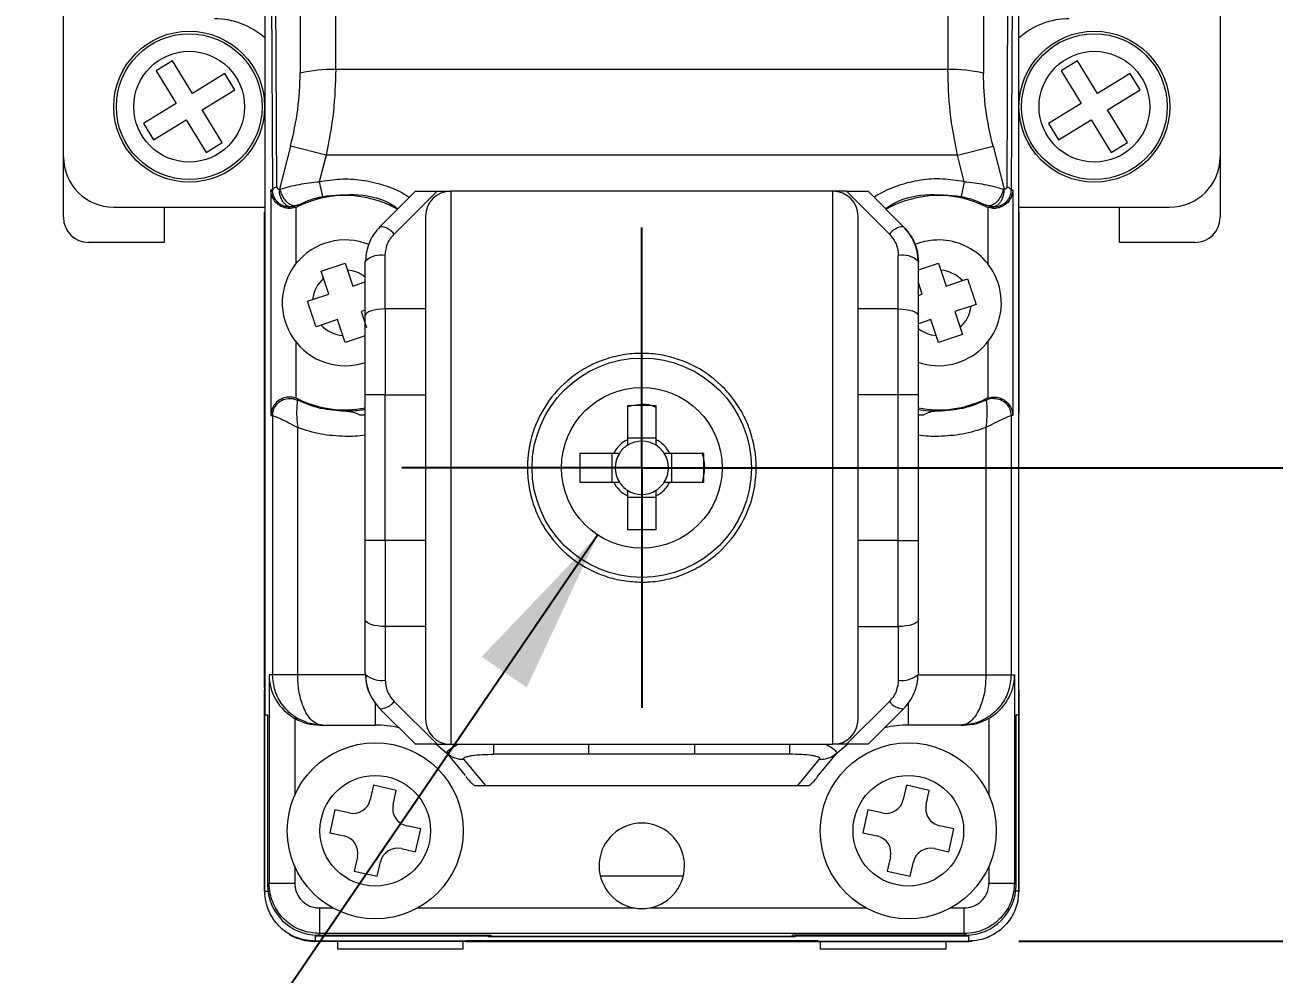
# Model space of a CAD drawing. Header units: millimetres. Extents: x 5 to 415, y 5 to 292.
# Drawn here: x 31.8 to 56.66, y 169.75 to 188.62 of the extents above; entities that cross this region are included whole.
import ezdxf

# ---------------------------------------------------------------- set-up
doc = ezdxf.new("R2010")
doc.units = ezdxf.units.MM
doc.linetypes.add('CENTERX2', pattern=[20.32, 12.7, -2.54, 2.54, -2.54])
doc.layers.add('CENTER_LINE', color=7, linetype='CENTERX2')
doc.styles.add('SLDTEXTSTYLE0', font='TXT', dxfattribs={"width": 0.7})
doc.dimstyles.new('SLDDIMSTYLE3', dxfattribs={"dimtxt": 4, "dimasz": 3.302, "dimexe": 0, "dimexo": 0.0625, "dimgap": 1, "dimtad": 1, "dimdec": 1, "dimrnd": 1e-09, "dimzin": 12, "dimdsep": 46, "dimtxsty": 'SLDTEXTSTYLE0', "dimsah": 1, "dimcen": 0.09, "dimadec": 0, "dimazin": 3, "dimtfac": 1, "dimtdec": 1, "dimtmove": 0, "dimatfit": 0, "dimfxl": 1, "dimfrac": 2, "dimtolj": 1, "dimtzin": 12, "dimarcsym": 0})
doc.dimstyles.new('SLDDIMSTYLE4', dxfattribs={"dimtxt": 0.18, "dimasz": 3.302, "dimexe": 0, "dimexo": 0.0625, "dimgap": 0, "dimtad": 0, "dimtih": 1, "dimtoh": 1, "dimdec": 0, "dimrnd": 1e-09, "dimzin": 0, "dimdsep": 46, "dimtxsty": 'Standard', "dimsah": 1, "dimcen": 0.09, "dimadec": 0, "dimazin": 0, "dimtfac": 3.302, "dimtdec": 0, "dimtofl": 0, "dimtmove": 0, "dimatfit": 3, "dimfxl": 1, "dimfrac": 2, "dimtolj": 1, "dimtzin": 0, "dimarcsym": 0})

# ---------------------------------------------------------------- blocks, each defined once
blk = doc.blocks.new('_D_17')
at = {"layer": 'CENTER_LINE'}
for p, q in [((62.312, 179.814), (62.312, 186.164)), ((45.067, 179.814), (63.312, 179.814)), ((62.312, 170.4), (62.312, 179.814)), ((51.567, 170.4), (63.312, 170.4)), ((62.312, 170.4), (62.312, 164.05))]:
    blk.add_line(p, q, dxfattribs=at)
for points in [[(62.312, 179.814), (62.82, 183.116), (61.804, 183.116)], [(62.312, 170.4), (61.804, 167.098), (62.82, 167.098)]]:
    blk.add_solid(points, dxfattribs=at)
at = {"layer": 'CENTER_LINE', "insert": (57.155, 171.652), "char_height": 4, "attachment_point": 1, "rotation": 90, "style": 'SLDTEXTSTYLE0'}
blk.add_mtext('9.4', dxfattribs=at)
blk = doc.blocks.new('SW_CENTERMARKSYMBOL_3')
at = {"layer": 'CENTER_LINE', "color": 0}
for p, q in [((0, 2.5), (0, 4.775)), ((0, 0), (0, 2.5)), ((-2.5, 0), (-4.775, 0)), ((0, 0), (-2.5, 0)), ((0, 0), (0, -2.5)), ((0, 0), (2.5, 0)), ((2.5, 0), (4.775, 0)), ((0, -2.5), (0, -4.775))]:
    blk.add_line(p, q, dxfattribs=at)

msp = doc.modelspace()

# ---------------------------------------------------------------- linework, layer by layer
at = {"color": 7, "linetype": 'Continuous', "lineweight": 18}
for p, q in [((37.981, 187.736), (37.981, 193.681)), ((50.153, 193.681), (50.153, 187.736)), ((36.576, 174.897), (36.576, 193.595)), ((36.684, 193.397), (36.722, 185.342)), ((36.81, 185.397), (36.772, 193.45)), ((37.274, 193.58), (37.274, 187.66)), ((50.86, 193.58), (50.86, 187.66)), ((51.361, 193.45), (51.323, 185.397)), ((51.45, 193.397), (51.411, 185.342)), ((51.562, 174.897), (51.562, 189.884)), ((32.567, 185.995), (32.567, 189.245)), ((55.567, 189.245), (55.567, 185.995)), ((34.733, 187.904), (34.409, 187.705)), ((34.409, 187.705), (34.806, 187.057)), ((35.13, 187.256), (34.733, 187.904)), ((50.153, 187.736), (37.981, 187.736)), ((52.733, 187.904), (52.409, 187.705)), ((52.409, 187.705), (52.806, 187.057)), ((53.13, 187.256), (52.733, 187.904)), ((35.778, 187.653), (35.13, 187.256)), ((35.976, 187.329), (35.778, 187.653)), ((53.778, 187.653), (53.13, 187.256)), ((53.976, 187.329), (53.778, 187.653)), ((35.328, 186.932), (35.976, 187.329)), ((53.328, 186.932), (53.976, 187.329)), ((34.806, 187.057), (34.157, 186.66)), ((35.725, 186.284), (35.328, 186.932)), ((52.806, 187.057), (52.157, 186.66)), ((53.725, 186.284), (53.328, 186.932)), ((34.356, 186.336), (35.004, 186.733)), ((35.004, 186.733), (35.401, 186.085)), ((52.356, 186.336), (53.004, 186.733)), ((53.004, 186.733), (53.401, 186.085)), ((34.157, 186.66), (34.356, 186.336)), ((52.157, 186.66), (52.356, 186.336)), ((35.401, 186.085), (35.725, 186.284)), ((37.083, 186.211), (36.861, 185.354)), ((37.79, 186.028), (37.083, 186.211)), ((50.343, 186.028), (51.051, 186.211)), ((51.051, 186.211), (51.272, 185.354)), ((53.401, 186.085), (53.725, 186.284)), ((32.567, 184.795), (32.567, 185.995)), ((37.79, 186.028), (37.654, 185.503)), ((50.343, 186.028), (37.79, 186.028)), ((50.479, 185.503), (50.343, 186.028)), ((55.567, 185.995), (55.567, 184.795)), ((37.654, 185.503), (37.717, 185.21)), ((50.479, 185.503), (50.417, 185.21)), ((36.722, 185.342), (36.689, 185.342)), ((36.689, 185.342), (36.689, 180.852)), ((36.861, 185.354), (36.878, 185.357)), ((39.567, 185.314), (38.86, 184.607)), ((39.143, 184.461), (39.996, 185.314)), ((39.567, 185.314), (39.996, 185.314)), ((39.996, 185.314), (40.267, 185.314)), ((40.267, 185.314), (40.267, 174.314)), ((47.867, 185.314), (40.267, 185.314)), ((47.867, 174.314), (47.867, 185.314)), ((48.138, 185.314), (47.867, 185.314)), ((48.991, 184.461), (48.138, 185.314)), ((48.138, 185.314), (48.567, 185.314)), ((48.567, 185.314), (49.274, 184.607)), ((51.272, 185.354), (51.255, 185.357)), ((51.411, 185.342), (51.444, 185.342)), ((51.444, 185.342), (51.444, 180.852)), ((33.567, 184.995), (36.576, 184.995)), ((34.567, 184.995), (34.567, 184.295)), ((37.218, 185.034), (37.12, 185.003)), ((37.229, 185.01), (37.218, 185.034)), ((50.916, 185.034), (50.904, 185.01)), ((51.014, 185.003), (50.916, 185.034)), ((51.562, 184.995), (54.567, 184.995)), ((53.567, 184.295), (53.567, 184.995)), ((36.567, 180.894), (36.567, 184.894)), ((36.567, 184.894), (36.576, 184.894)), ((36.567, 180.847), (36.567, 184.797)), ((36.567, 184.797), (36.576, 184.797)), ((51.562, 184.894), (51.567, 184.894)), ((51.567, 184.797), (51.562, 184.797)), ((51.567, 184.894), (51.567, 180.894)), ((51.567, 180.847), (51.567, 184.797)), ((34.567, 184.295), (33.067, 184.295)), ((55.067, 184.295), (53.567, 184.295)), ((38.967, 182.973), (38.967, 184.037)), ((49.167, 182.973), (49.167, 184.037)), ((37.691, 183.726), (38.165, 183.885)), ((37.739, 183.584), (37.691, 183.726)), ((38.165, 183.885), (38.213, 183.743)), ((38.213, 183.743), (38.319, 183.427)), ((38.567, 183.9), (38.573, 183.924)), ((38.567, 182.836), (38.567, 183.9)), ((49.56, 183.924), (49.567, 183.9)), ((49.567, 182.836), (49.567, 183.9)), ((49.567, 183.751), (49.965, 183.885)), ((49.965, 183.885), (50.013, 183.743)), ((50.013, 183.743), (50.119, 183.427)), ((37.845, 183.268), (37.739, 183.584)), ((38.319, 183.427), (38.567, 183.51)), ((49.645, 183.268), (49.567, 183.501)), ((50.119, 183.427), (50.444, 183.536)), ((50.444, 183.536), (50.545, 183.57)), ((37.52, 183.159), (37.845, 183.268)), ((49.567, 183.242), (49.645, 183.268)), ((37.419, 183.125), (37.52, 183.159)), ((38.567, 182.947), (38.489, 182.921)), ((38.967, 182.973), (38.967, 181.262)), ((39.767, 182.973), (38.967, 182.973)), ((49.167, 182.973), (48.367, 182.973)), ((49.167, 181.262), (49.167, 182.973)), ((50.614, 183.03), (50.289, 182.921)), ((50.714, 183.063), (50.614, 183.03)), ((38.015, 182.762), (37.69, 182.653)), ((38.121, 182.446), (38.015, 182.762)), ((38.489, 182.921), (38.595, 182.605)), ((49.815, 182.762), (49.567, 182.679)), ((49.921, 182.446), (49.815, 182.762)), ((50.289, 182.921), (50.395, 182.605)), ((37.69, 182.653), (37.589, 182.619)), ((50.442, 182.463), (49.968, 182.304)), ((50.395, 182.605), (50.442, 182.463)), ((38.168, 182.304), (38.121, 182.446)), ((38.567, 182.437), (38.168, 182.304)), ((49.968, 182.304), (49.921, 182.446)), ((38.967, 181.262), (38.567, 181.262)), ((38.567, 178.366), (38.567, 181.262)), ((38.967, 178.366), (38.967, 181.262)), ((38.967, 181.262), (39.767, 181.262)), ((49.167, 181.262), (48.367, 181.262)), ((49.567, 181.262), (49.167, 181.262)), ((49.167, 178.366), (49.167, 181.262)), ((49.567, 178.366), (49.567, 181.262)), ((37.218, 181.159), (37.229, 181.183)), ((44.067, 181.05), (43.781, 181.047)), ((43.781, 181.047), (43.781, 180.372)), ((44.353, 181.047), (44.067, 181.05)), ((44.353, 180.372), (44.353, 181.047)), ((50.904, 181.183), (50.916, 181.159)), ((36.567, 175.447), (36.567, 180.847)), ((36.689, 180.852), (36.724, 180.852)), ((36.724, 180.852), (36.724, 175.697)), ((38.182, 180.939), (38.167, 180.939)), ((38.456, 180.864), (38.567, 180.864)), ((49.567, 180.864), (49.678, 180.864)), ((49.967, 180.939), (49.951, 180.939)), ((51.41, 180.852), (51.41, 175.697)), ((51.444, 180.852), (51.41, 180.852)), ((51.567, 175.447), (51.567, 180.847)), ((37.224, 175.697), (37.224, 180.612)), ((50.909, 180.612), (50.91, 175.697)), ((43.781, 180.406), (44.353, 180.406)), ((43.509, 180.1), (42.834, 180.1)), ((42.834, 180.1), (42.834, 179.528)), ((43.475, 179.528), (43.475, 180.1)), ((45.3, 180.1), (44.625, 180.1)), ((44.659, 180.1), (44.659, 179.528)), ((45.3, 179.528), (45.3, 180.1)), ((42.834, 179.528), (43.509, 179.528)), ((44.625, 179.528), (45.3, 179.528)), ((43.781, 179.257), (43.781, 178.582)), ((44.353, 179.222), (43.781, 179.222)), ((44.353, 178.582), (44.353, 179.257)), ((44.067, 178.579), (43.781, 178.582)), ((44.353, 178.582), (44.067, 178.579)), ((38.967, 178.366), (38.567, 178.366)), ((38.967, 178.366), (38.967, 176.656)), ((39.767, 178.366), (38.967, 178.366)), ((49.167, 178.366), (48.367, 178.366)), ((49.167, 176.656), (49.167, 178.366)), ((49.167, 178.366), (49.567, 178.366)), ((38.567, 175.729), (38.567, 176.793)), ((49.567, 175.729), (49.567, 176.793)), ((39.767, 176.656), (38.967, 176.656)), ((38.967, 176.656), (38.967, 175.592)), ((48.367, 176.656), (49.167, 176.656)), ((49.167, 176.656), (49.167, 175.592)), ((36.724, 175.697), (36.656, 175.697)), ((36.656, 175.697), (36.656, 171.551)), ((38.573, 175.704), (38.567, 175.729)), ((49.567, 175.729), (49.56, 175.704)), ((50.91, 175.697), (51.41, 175.697)), ((51.41, 175.697), (51.478, 175.697)), ((51.478, 175.697), (51.478, 171.551)), ((36.567, 175.447), (36.567, 175.394)), ((36.567, 175.447), (36.57, 175.447)), ((36.57, 175.394), (36.567, 175.394)), ((36.567, 171.394), (36.567, 175.394)), ((36.57, 171.397), (36.57, 175.447)), ((51.563, 175.447), (51.567, 175.447)), ((51.563, 171.397), (51.563, 175.447)), ((51.563, 175.394), (51.567, 175.394)), ((51.567, 175.394), (51.567, 175.447)), ((51.567, 175.394), (51.567, 171.394)), ((38.86, 175.021), (39.567, 174.314)), ((39.996, 174.314), (39.143, 175.168)), ((48.991, 175.168), (48.138, 174.314)), ((48.567, 174.314), (49.274, 175.021)), ((36.576, 174.897), (36.624, 174.897)), ((36.624, 174.897), (36.624, 171.519)), ((37.165, 174.831), (37.165, 173.298)), ((50.969, 174.831), (50.969, 173.298)), ((51.509, 174.897), (51.562, 174.897)), ((51.509, 171.519), (51.509, 174.897)), ((37.665, 174.697), (37.715, 174.697)), ((37.715, 174.697), (38.767, 174.697)), ((50.418, 174.697), (49.367, 174.697)), ((50.418, 174.697), (50.469, 174.697)), ((39.996, 174.314), (39.567, 174.314)), ((39.996, 174.314), (40.267, 174.314)), ((40.267, 174.314), (47.867, 174.314)), ((43.017, 174.116), (43.017, 174.314)), ((45.117, 174.314), (45.117, 174.116)), ((48.138, 174.314), (47.867, 174.314)), ((48.567, 174.314), (48.138, 174.314)), ((40.192, 174.139), (40.554, 173.692)), ((40.964, 173.497), (40.531, 174.016)), ((43.017, 174.116), (41.127, 174.116)), ((45.117, 174.116), (43.017, 174.116)), ((47.007, 174.116), (45.117, 174.116)), ((47.17, 173.497), (47.603, 174.016)), ((47.562, 173.671), (47.942, 174.139)), ((38.729, 173.499), (38.665, 173.214)), ((39.184, 173.398), (38.729, 173.499)), ((39.121, 173.113), (39.184, 173.398)), ((40.964, 173.497), (47.17, 173.497)), ((49.329, 173.499), (49.265, 173.214)), ((49.784, 173.398), (49.329, 173.499)), ((49.721, 173.113), (49.784, 173.398)), ((37.963, 173.012), (37.862, 172.556)), ((38.248, 172.949), (37.963, 173.012)), ((48.563, 173.012), (48.462, 172.556)), ((48.848, 172.949), (48.563, 173.012)), ((37.862, 172.556), (38.147, 172.493)), ((39.672, 172.633), (39.387, 172.696)), ((39.57, 172.177), (39.672, 172.633)), ((48.462, 172.556), (48.747, 172.493)), ((50.272, 172.633), (49.987, 172.696)), ((50.17, 172.177), (50.272, 172.633)), ((38.413, 172.075), (38.349, 171.791)), ((39.286, 172.24), (39.57, 172.177)), ((49.013, 172.075), (48.949, 171.791)), ((49.886, 172.24), (50.17, 172.177)), ((37.165, 171.891), (37.165, 171.551)), ((38.349, 171.791), (38.805, 171.69)), ((38.805, 171.69), (38.868, 171.974)), ((48.949, 171.791), (49.405, 171.69)), ((49.405, 171.69), (49.468, 171.974)), ((50.969, 171.891), (50.969, 171.551)), ((36.656, 171.551), (36.624, 171.519)), ((36.656, 171.551), (37.165, 171.551)), ((44.892, 171.694), (43.241, 171.694)), ((50.969, 171.551), (51.478, 171.551)), ((51.478, 171.551), (51.509, 171.519)), ((36.567, 171.394), (36.568, 171.351)), ((37.656, 171.059), (37.926, 171.059)), ((37.656, 171.059), (37.656, 170.551)), ((39.607, 171.059), (43.92, 171.059)), ((44.214, 171.059), (48.526, 171.059)), ((50.207, 171.059), (50.478, 171.059)), ((50.478, 170.551), (50.478, 171.059)), ((37.656, 170.551), (37.624, 170.519)), ((37.624, 170.519), (41.067, 170.519)), ((50.478, 170.551), (37.656, 170.551)), ((41.017, 170.519), (41.017, 170.498)), ((41.067, 170.519), (41.067, 170.497)), ((50.509, 170.519), (47.067, 170.519)), ((47.067, 170.497), (47.067, 170.519)), ((47.117, 170.519), (47.117, 170.498)), ((50.478, 170.551), (50.509, 170.519)), ((41.017, 170.498), (37.567, 170.498)), ((40.567, 170.4), (37.567, 170.4)), ((40.567, 170.394), (37.567, 170.394)), ((38.017, 170.394), (38.017, 170.244)), ((40.517, 170.244), (40.517, 170.394)), ((40.567, 170.413), (47.567, 170.413)), ((40.567, 170.4), (40.567, 170.413)), ((40.567, 170.4), (40.567, 170.394)), ((40.567, 170.394), (40.617, 170.394)), ((40.617, 170.394), (40.617, 170.413)), ((40.617, 170.394), (47.517, 170.394)), ((41.017, 170.486), (41.017, 170.498)), ((47.117, 170.486), (41.017, 170.486)), ((41.067, 170.497), (47.067, 170.497)), ((47.117, 170.486), (47.117, 170.498)), ((50.567, 170.498), (47.117, 170.498)), ((47.517, 170.394), (47.517, 170.413)), ((47.517, 170.394), (47.567, 170.394)), ((47.567, 170.4), (47.567, 170.413)), ((47.567, 170.394), (47.567, 170.4)), ((47.567, 170.4), (50.567, 170.4)), ((47.567, 170.394), (50.567, 170.394)), ((47.617, 170.394), (47.617, 170.244)), ((50.117, 170.244), (50.117, 170.394)), ((50.567, 170.394), (50.633, 170.397)), ((38.017, 170.244), (40.517, 170.244)), ((47.617, 170.244), (50.117, 170.244))]:
    msp.add_line(p, q, dxfattribs=at)
at = {"color": 8, "linetype": 'Continuous', "lineweight": 18}
for p, q in [((37.12, 185.003), (37.072, 185)), ((37.189, 184.993), (37.189, 183.873)), ((50.945, 184.993), (50.945, 183.873)), ((51.062, 185.003), (51.014, 185.003)), ((37.189, 182.316), (37.189, 181.2)), ((50.945, 182.316), (50.945, 181.2)), ((38.571, 175.697), (37.224, 175.697)), ((49.56, 175.697), (50.91, 175.697)), ((38.767, 175.124), (38.767, 174.697)), ((49.367, 175.124), (49.367, 174.697)), ((41.127, 174.116), (41.127, 174.314)), ((47.007, 174.314), (47.007, 174.116))]:
    msp.add_line(p, q, dxfattribs=at)
at = {"color": 7, "linetype": 'Continuous', "lineweight": 18, "flags": 128}
for points in [[(38.967, 182.973), (38.889, 182.97), (38.814, 182.962), (38.745, 182.95), (38.684, 182.933), (38.634, 182.912), (38.597, 182.888), (38.574, 182.862), (38.567, 182.836)], [(49.167, 182.973), (49.245, 182.97), (49.32, 182.962), (49.389, 182.95), (49.45, 182.933), (49.499, 182.912), (49.536, 182.888), (49.559, 182.862), (49.567, 182.836)], [(38.967, 176.656), (38.889, 176.659), (38.814, 176.667), (38.745, 176.679), (38.684, 176.696), (38.634, 176.717), (38.597, 176.741), (38.574, 176.766), (38.567, 176.793)], [(49.567, 176.793), (49.559, 176.766), (49.536, 176.741), (49.499, 176.717), (49.45, 176.696), (49.389, 176.679), (49.32, 176.667), (49.245, 176.659), (49.167, 176.656)], [(39.975, 174.314), (40.042, 174.265), (40.192, 174.139)], [(47.942, 174.139), (48.092, 174.265), (48.159, 174.314)], [(51.535, 171.142), (51.548, 171.199), (51.567, 171.394)]]:
    msp.add_lwpolyline(points, dxfattribs=at)
at = {"color": 7, "linetype": 'Continuous', "lineweight": 18}
for centre, radius in [((35.067, 186.995), 1.5), ((35.067, 186.995), 1.449), ((53.067, 186.995), 1.5), ((53.067, 186.995), 1.449), ((35.067, 186.995), 1.101), ((53.067, 186.995), 1.101), ((44.067, 179.814), 2.182), ((44.067, 179.814), 1.598), ((38.767, 172.594), 1.75), ((49.367, 172.594), 1.75), ((38.767, 172.594), 1.1), ((49.367, 172.594), 1.1)]:
    msp.add_circle(centre, radius, dxfattribs=at)
for centre, radius, start, end in [((35.567, 187.245), 1.5, 47.7408, 90), ((52.567, 187.245), 1.5, 90, 132.0792), ((37.941, 184.776), 2.96, 89.2196, 103.0186), ((50.193, 184.776), 2.96, 76.9814, 90.7804), ((33.567, 185.995), 1, 180, 270), ((54.567, 185.995), 1, 270, 0), ((36.816, 185.29), 0.106, 92.8684, 151.1559), ((38.167, 183.097), 2.131, 60.7445, 116.1039), ((40.267, 184.814), 0.5, 90, 180), ((47.867, 184.814), 0.5, 0, 90), ((49.967, 183.097), 2.131, 63.8961, 119.2555), ((51.318, 185.29), 0.106, 28.8451, 87.1312), ((37.067, 185.342), 0.369, 289.3449, 296.1039), ((51.067, 185.342), 0.369, 243.8961, 250.6551), ((33.067, 184.795), 0.5, 180, 270), ((55.067, 184.795), 0.5, 270, 0), ((38.854, 184.249), 0.358, 36.2952, 89.0893), ((49.28, 184.249), 0.358, 90.9107, 143.7048), ((38.167, 183.094), 1.25, 67.8202, 288.5391), ((49.967, 183.094), 1.25, 18.5391, 112.0981), ((49.967, 183.094), 0.65, 42.7923, 85.9192), ((38.167, 183.094), 0.65, 131.159, 174.2859), ((49.967, 183.094), 1.25, 250.9646, 18.5391), ((49.967, 183.094), 0.65, 311.159, 354.2859), ((38.167, 183.094), 0.65, 222.7923, 265.9192), ((37.067, 180.852), 0.369, 63.8961, 70.6551), ((38.167, 183.097), 2.131, 243.8961, 280.8193), ((49.967, 183.097), 2.131, 259.1807, 296.1039), ((51.067, 180.852), 0.369, 109.3449, 116.1039), ((44.067, 179.814), 0.627, 117.1428, 152.8572), ((44.067, 179.814), 0.53, 122.6646, 147.3354), ((44.067, 179.814), 0.53, 57.3354, 122.6646), ((44.067, 179.814), 0.627, 27.1428, 62.8572), ((44.067, 179.814), 0.53, 32.6646, 57.3354), ((44.067, 179.814), 0.53, 147.3354, 212.6646), ((44.067, 179.814), 0.53, 327.3354, 32.6646), ((44.067, 179.814), 0.627, 207.1428, 242.8572), ((44.067, 179.814), 0.53, 212.6646, 237.3354), ((44.067, 179.814), 0.627, 297.1428, 332.8572), ((44.067, 179.814), 0.53, 302.6646, 327.3354), ((44.067, 179.814), 0.53, 237.3354, 302.6646), ((38.854, 175.379), 0.358, 270.9108, 323.7048), ((49.28, 175.379), 0.358, 216.2952, 269.0893), ((40.267, 174.814), 0.5, 180, 270), ((47.867, 174.814), 0.5, 270, 0), ((38.767, 172.597), 2.1, 77.0308, 90), ((49.367, 172.597), 2.1, 90, 102.9692), ((40.509, 174.485), 0.47, 227.4768, 272.6664), ((47.624, 174.485), 0.47, 267.3336, 312.5232), ((38.324, 173.29), 0.35, 257.4821, 347.4821), ((39.463, 173.037), 0.35, 167.4821, 257.4821), ((48.924, 173.29), 0.35, 257.4821, 347.4821), ((50.063, 173.037), 0.35, 167.4821, 257.4821), ((44.067, 171.897), 0.85, 279.9708, 260.0292), ((38.071, 172.151), 0.35, 347.4821, 77.4821), ((48.671, 172.151), 0.35, 347.4821, 77.4821), ((39.21, 171.898), 0.35, 77.4821, 167.4821), ((49.81, 171.898), 0.35, 77.4821, 167.4821), ((44.067, 171.897), 0.85, 260.0292, 279.9708), ((37.567, 171.394), 1, 239.3953, 270)]:
    msp.add_arc(centre, radius, start, end, dxfattribs=at)
at = {"color": 8, "linetype": 'Continuous', "lineweight": 18}
for centre, radius, start, end in [((38.889, 183.563), 0.481, 80.7429, 131.1599), ((49.244, 183.563), 0.481, 48.8445, 99.2556), ((38.167, 183.094), 0.65, 52.0201, 85.9192), ((49.967, 183.094), 0.65, 231.347, 265.9192), ((38.167, 183.097), 2.657, 270, 278.658), ((49.967, 183.097), 2.657, 261.342, 270), ((38.889, 176.066), 0.481, 228.8445, 279.2556), ((49.244, 176.066), 0.481, 260.7429, 311.1599)]:
    msp.add_arc(centre, radius, start, end, dxfattribs=at)
at = {"color": 7, "linetype": 'Continuous', "lineweight": 18}
for centre, major_axis, ratio, start_param, end_param in [((37.673, 175.697), (1.018, 0), 0.982697, 3.141593, 4.188702), ((50.46, 175.697), (1.018, 0), 0.982697, 5.236076, 6.283185), ((37.665, 175.697), (-1, 0), 0.999848, 1.04711, 1.570796), ((50.469, 175.697), (-1, 0), 0.999848, 1.570796, 2.094483), ((37.625, 171.519), (0.707, 0.707), 0.999695, 2.356347, 3.926839), ((50.509, 171.519), (0.707, -0.707), 0.999695, 5.497939, 7.068431)]:
    msp.add_ellipse(centre, major_axis=major_axis, ratio=ratio, start_param=start_param, end_param=end_param, dxfattribs=at)
for points, knots in [([(37.981, 187.736), (37.973, 187.455), (37.956, 186.888), (37.846, 186.316), (37.79, 186.028)], [0, 0, 0, 0, 0.495576, 1, 1, 1, 1]), ([(50.343, 186.028), (50.288, 186.316), (50.177, 186.888), (50.161, 187.455), (50.153, 187.736)], [0, 0, 0, 0, 0.504417, 1, 1, 1, 1]), ([(37.083, 186.211), (37.139, 186.454), (37.249, 186.938), (37.266, 187.421), (37.274, 187.66)], [0, 0, 0, 0, 0.504154, 1, 1, 1, 1]), ([(51.051, 186.211), (50.995, 186.454), (50.884, 186.938), (50.868, 187.421), (50.86, 187.66)], [0, 0, 0, 0, 0.504153, 1, 1, 1, 1]), ([(36.878, 185.357), (37, 185.391), (37.229, 185.456), (37.519, 185.488), (37.654, 185.503)], [0, 0, 0, 0, 0.529808, 1, 1, 1, 1]), ([(50.479, 185.503), (50.615, 185.488), (50.904, 185.456), (51.134, 185.391), (51.255, 185.357)], [0, 0, 0, 0, 0.470945, 1, 1, 1, 1]), ([(37.189, 184.993), (37.155, 184.985), (37.087, 184.967), (36.984, 184.977), (36.878, 185.015), (36.77, 185.099), (36.705, 185.216), (36.69, 185.304), (36.689, 185.341), (36.689, 185.342)], [0, 0, 0, 0, 0.117763, 0.235394, 0.357437, 0.547783, 0.812584, 0.994967, 1, 1, 1, 1]), ([(37.072, 185), (37.063, 185), (37.029, 184.997), (36.971, 185.01), (36.902, 185.037), (36.84, 185.079), (36.789, 185.134), (36.751, 185.198), (36.727, 185.268), (36.724, 185.317), (36.722, 185.342)], [0, 0, 0, 0, 0.048473, 0.185416, 0.322525, 0.459803, 0.595659, 0.730926, 0.865681, 1, 1, 1, 1]), ([(36.81, 185.397), (36.811, 185.393), (36.811, 185.386), (36.816, 185.374), (36.826, 185.362), (36.842, 185.353), (36.855, 185.353), (36.861, 185.354)], [0, 0, 0, 0, 0.105787, 0.213994, 0.459109, 0.727072, 1, 1, 1, 1]), ([(37.12, 185.003), (37.105, 185.002), (37.074, 185), (37.026, 185.016), (36.978, 185.048), (36.934, 185.096), (36.898, 185.156), (36.874, 185.223), (36.861, 185.29), (36.861, 185.333), (36.861, 185.354)], [0, 0, 0, 0, 0.1131826, 0.235918, 0.3659643, 0.5, 0.6340357, 0.764082, 0.8868174, 1, 1, 1, 1]), ([(37.218, 185.034), (37.205, 185.029), (37.177, 185.02), (37.126, 185.026), (37.07, 185.05), (37.012, 185.094), (36.961, 185.154), (36.92, 185.223), (36.891, 185.292), (36.882, 185.336), (36.878, 185.357)], [0, 0, 0, 0, 0.110626, 0.23271, 0.363836, 0.5, 0.636164, 0.76729, 0.889374, 1, 1, 1, 1]), ([(37.218, 185.034), (37.29, 185.068), (37.399, 185.119), (37.578, 185.177), (37.671, 185.199), (37.717, 185.21)], [0, 0, 0, 0, 0.50598, 0.757681, 1, 1, 1, 1]), ([(37.717, 185.21), (37.953, 185.234), (38.425, 185.282), (38.958, 185.158), (39.183, 184.99), (39.217, 184.965)], [0, 0, 0, 0, 0.458726, 0.917452, 1, 1, 1, 1]), ([(48.916, 184.965), (48.951, 184.99), (49.176, 185.158), (49.709, 185.282), (50.181, 185.234), (50.417, 185.21)], [0, 0, 0, 0, 0.082543, 0.541272, 1, 1, 1, 1]), ([(50.417, 185.21), (50.462, 185.199), (50.556, 185.177), (50.734, 185.119), (50.843, 185.068), (50.916, 185.034)], [0, 0, 0, 0, 0.2423835, 0.4941573, 1, 1, 1, 1]), ([(51.255, 185.357), (51.251, 185.336), (51.242, 185.292), (51.214, 185.223), (51.173, 185.154), (51.121, 185.094), (51.064, 185.05), (51.007, 185.026), (50.957, 185.02), (50.929, 185.029), (50.916, 185.034)], [0, 0, 0, 0, 0.110626, 0.23271, 0.363836, 0.5, 0.636164, 0.76729, 0.889374, 1, 1, 1, 1]), ([(51.444, 185.342), (51.444, 185.341), (51.444, 185.304), (51.429, 185.216), (51.364, 185.099), (51.256, 185.015), (51.15, 184.977), (51.047, 184.967), (50.979, 184.985), (50.945, 184.993)], [0, 0, 0, 0, 0.005034, 0.187416, 0.452217, 0.642563, 0.764606, 0.882237, 1, 1, 1, 1]), ([(51.014, 185.003), (51.029, 185.002), (51.061, 185), (51.111, 185.018), (51.16, 185.051), (51.203, 185.101), (51.238, 185.162), (51.26, 185.227), (51.272, 185.293), (51.272, 185.334), (51.272, 185.354)], [0, 0, 0, 0, 0.118146, 0.244995, 0.37775, 0.512674, 0.645653, 0.772913, 0.891593, 1, 1, 1, 1]), ([(51.411, 185.342), (51.407, 185.299), (51.4, 185.233), (51.357, 185.152), (51.312, 185.097), (51.254, 185.05), (51.191, 185.019), (51.124, 185), (51.083, 185.002), (51.062, 185.003)], [0, 0, 0, 0, 0.2307557, 0.3608452, 0.5004499, 0.6194358, 0.7738277, 0.8853372, 1, 1, 1, 1]), ([(51.323, 185.397), (51.323, 185.393), (51.323, 185.386), (51.318, 185.374), (51.307, 185.362), (51.291, 185.353), (51.279, 185.353), (51.272, 185.354)], [0, 0, 0, 0, 0.107272, 0.216266, 0.463262, 0.73307, 1, 1, 1, 1]), ([(39.767, 184.814), (39.767, 184.798), (39.767, 184.764), (39.767, 184.53), (39.767, 184.262), (39.767, 183.918), (39.767, 183.375), (39.767, 182.576), (39.767, 181.78), (39.767, 181.061), (39.767, 180.443), (39.767, 179.71), (39.767, 178.872), (39.767, 178.103), (39.767, 177.51), (39.767, 176.922), (39.767, 176.254), (39.767, 175.604), (39.767, 175.192), (39.767, 174.959), (39.767, 174.837), (39.767, 174.822), (39.767, 174.814)], [0, 0, 0, 0, 0.060009, 0.119967, 0.15217, 0.184339, 0.249992, 0.315645, 0.379934, 0.420078, 0.459886, 0.5, 0.560001, 0.619968, 0.65217, 0.684339, 0.749992, 0.815646, 0.879934, 0.920055, 0.959864, 1, 1, 1, 1]), ([(48.367, 174.814), (48.367, 174.822), (48.367, 174.837), (48.367, 174.959), (48.367, 175.14), (48.367, 175.367), (48.367, 175.71), (48.367, 176.145), (48.367, 176.656), (48.367, 177.07), (48.367, 177.51), (48.367, 178.103), (48.367, 178.872), (48.367, 179.71), (48.367, 180.443), (48.367, 181.061), (48.367, 181.62), (48.367, 182.118), (48.367, 182.706), (48.367, 183.241), (48.367, 183.702), (48.367, 184.004), (48.367, 184.262), (48.367, 184.53), (48.367, 184.764), (48.367, 184.798), (48.367, 184.814)], [0, 0, 0, 0, 0.040123, 0.079918, 0.120025, 0.152183, 0.184374, 0.250005, 0.282847, 0.315724, 0.347882, 0.380073, 0.440019, 0.5, 0.5401, 0.579895, 0.620025, 0.652183, 0.684375, 0.750006, 0.782848, 0.815724, 0.847882, 0.880074, 0.940011, 1, 1, 1, 1]), ([(38.863, 184.61), (38.82, 184.562), (38.733, 184.465), (38.644, 184.294), (38.586, 184.113), (38.577, 183.987), (38.573, 183.924)], [0, 0, 0, 0, 0.2516428, 0.5018337, 0.7510709, 1, 1, 1, 1]), ([(38.967, 184.037), (38.973, 184.104), (38.984, 184.214), (39.053, 184.358), (39.112, 184.427), (39.143, 184.461)], [0, 0, 0, 0, 0.428724, 0.713281, 1, 1, 1, 1]), ([(48.991, 184.461), (49.034, 184.408), (49.106, 184.32), (49.158, 184.17), (49.164, 184.082), (49.167, 184.037)], [0, 0, 0, 0, 0.427559, 0.711619, 1, 1, 1, 1]), ([(49.56, 183.924), (49.556, 183.988), (49.548, 184.114), (49.488, 184.297), (49.398, 184.468), (49.311, 184.565), (49.267, 184.614)], [0, 0, 0, 0, 0.249066, 0.498343, 0.748498, 1, 1, 1, 1]), ([(49.274, 184.607), (49.346, 184.519), (49.458, 184.383), (49.549, 184.135), (49.56, 183.987), (49.567, 183.9)], [0, 0, 0, 0, 0.430059, 0.666913, 1, 1, 1, 1]), ([(44.067, 177.539), (43.945, 177.545), (43.702, 177.557), (43.231, 177.676), (42.682, 177.959), (42.246, 178.409), (41.991, 178.857), (41.858, 179.226), (41.791, 179.607), (41.787, 180.1), (41.929, 180.697), (42.311, 181.322), (42.791, 181.728), (43.258, 181.953), (43.634, 182.059), (44.016, 182.099), (44.5, 182.07), (45.08, 181.892), (45.576, 181.547), (45.904, 181.174), (46.109, 180.843), (46.254, 180.477), (46.36, 179.98), (46.334, 179.354), (46.076, 178.669), (45.694, 178.191), (45.295, 177.887), (44.949, 177.705), (44.575, 177.586), (44.275, 177.543), (44.106, 177.54), (44.067, 177.539)], [0, 0, 0, 0, 0.025288, 0.050582, 0.100868, 0.153947, 0.181712, 0.209466, 0.235789, 0.262109, 0.31142, 0.361511, 0.415094, 0.442836, 0.470563, 0.496504, 0.522443, 0.570914, 0.621451, 0.648833, 0.676208, 0.703639, 0.731059, 0.781912, 0.831036, 0.882393, 0.909891, 0.93738, 0.964668, 0.991944, 1, 1, 1, 1]), ([(37.189, 181.2), (37.156, 181.209), (37.115, 181.22), (37.035, 181.222), (36.952, 181.209), (36.841, 181.156), (36.739, 181.053), (36.696, 180.942), (36.69, 180.869), (36.689, 180.853), (36.689, 180.852)], [0, 0, 0, 0, 0.11544, 0.141145, 0.277216, 0.412411, 0.624676, 0.915152, 0.994966, 1, 1, 1, 1]), ([(50.945, 181.2), (50.978, 181.209), (51.019, 181.22), (51.099, 181.222), (51.182, 181.209), (51.292, 181.156), (51.395, 181.053), (51.437, 180.942), (51.444, 180.869), (51.444, 180.853), (51.444, 180.852)], [0, 0, 0, 0, 0.11544, 0.141145, 0.277216, 0.412411, 0.624676, 0.915152, 0.994966, 1, 1, 1, 1]), ([(36.724, 180.852), (36.729, 180.897), (36.74, 180.986), (36.819, 181.1), (36.932, 181.179), (37.022, 181.189), (37.067, 181.194)], [0, 0, 0, 0, 0.2499999, 0.4999999, 0.7499999, 1, 1, 1, 1]), ([(37.067, 181.194), (37.093, 181.193), (37.145, 181.19), (37.193, 181.17), (37.218, 181.159)], [0, 0, 0, 0, 0.5, 1, 1, 1, 1]), ([(37.218, 181.159), (37.217, 181.157), (37.216, 181.152), (37.213, 181.116), (37.208, 181.061), (37.203, 180.968), (37.202, 180.818), (37.216, 180.684), (37.224, 180.612)], [0, 0, 0, 0, 0.12306, 0.248493, 0.377059, 0.509618, 0.734984, 1, 1, 1, 1]), ([(38.167, 180.939), (38.002, 180.949), (37.673, 180.968), (37.37, 181.096), (37.218, 181.159)], [0, 0, 0, 0, 0.5, 1, 1, 1, 1]), ([(38.567, 180.977), (38.539, 180.97), (38.409, 180.938), (38.282, 180.939), (38.182, 180.939)], [0, 0, 0, 0, 0.219061, 1, 1, 1, 1]), ([(44.353, 181.015), (44.32, 181.028), (44.14, 181.1), (43.942, 181.06), (43.781, 181.027)], [0, 0, 0, 0, 0.180405, 1, 1, 1, 1]), ([(49.951, 180.939), (49.825, 180.937), (49.697, 180.935), (49.568, 180.97), (49.567, 180.97)], [0, 0, 0, 0, 0.992666, 1, 1, 1, 1]), ([(50.916, 181.159), (50.764, 181.096), (50.46, 180.968), (50.131, 180.949), (49.967, 180.939)], [0, 0, 0, 0, 0.5, 1, 1, 1, 1]), ([(50.916, 181.159), (50.916, 181.157), (50.917, 181.152), (50.921, 181.116), (50.926, 181.061), (50.93, 180.968), (50.931, 180.818), (50.917, 180.684), (50.909, 180.612)], [0, 0, 0, 0, 0.1230873, 0.248535, 0.3771033, 0.5096528, 0.7350716, 1, 1, 1, 1]), ([(51.067, 181.194), (51.039, 181.193), (50.987, 181.19), (50.939, 181.169), (50.916, 181.159)], [0, 0, 0, 0, 0.5237, 1, 1, 1, 1]), ([(51.067, 181.194), (51.112, 181.189), (51.202, 181.179), (51.315, 181.1), (51.394, 180.986), (51.404, 180.897), (51.41, 180.852)], [0, 0, 0, 0, 0.25, 0.5, 0.75, 1, 1, 1, 1]), ([(37.224, 180.612), (37.161, 180.646), (37.033, 180.714), (36.865, 180.792), (36.771, 180.834), (36.731, 180.849), (36.726, 180.851), (36.724, 180.852)], [0, 0, 0, 0, 0.260217, 0.529104, 0.765257, 0.882426, 1, 1, 1, 1]), ([(38.182, 180.939), (38.259, 180.933), (38.355, 180.925), (38.439, 180.874), (38.456, 180.864)], [0, 0, 0, 0, 0.804502, 1, 1, 1, 1]), ([(49.951, 180.939), (49.874, 180.933), (49.778, 180.925), (49.694, 180.874), (49.678, 180.864)], [0, 0, 0, 0, 0.804617, 1, 1, 1, 1]), ([(51.41, 180.852), (51.407, 180.851), (51.402, 180.849), (51.371, 180.836), (51.323, 180.816), (51.239, 180.778), (51.1, 180.713), (50.975, 180.647), (50.909, 180.612)], [0, 0, 0, 0, 0.119498, 0.23974, 0.361536, 0.485663, 0.730817, 1, 1, 1, 1]), ([(43.781, 180.372), (43.781, 180.341), (43.781, 180.305), (43.781, 180.267), (43.781, 180.26)], [0, 0, 0, 0, 0.842199, 1, 1, 1, 1]), ([(44.353, 180.26), (44.353, 180.287), (44.353, 180.325), (44.353, 180.362), (44.353, 180.372)], [0, 0, 0, 0, 0.711887, 1, 1, 1, 1]), ([(43.621, 180.1), (43.594, 180.1), (43.556, 180.1), (43.519, 180.1), (43.509, 180.1)], [0, 0, 0, 0, 0.711887, 1, 1, 1, 1]), ([(44.625, 180.1), (44.594, 180.1), (44.557, 180.1), (44.519, 180.1), (44.513, 180.1)], [0, 0, 0, 0, 0.842199, 1, 1, 1, 1]), ([(45.275, 179.528), (45.304, 179.672), (45.344, 179.866), (45.285, 180.052), (45.269, 180.1)], [0, 0, 0, 0, 0.736608, 1, 1, 1, 1]), ([(43.509, 179.528), (43.54, 179.528), (43.576, 179.528), (43.615, 179.528), (43.621, 179.528)], [0, 0, 0, 0, 0.842199, 1, 1, 1, 1]), ([(44.513, 179.528), (44.54, 179.528), (44.578, 179.528), (44.614, 179.528), (44.625, 179.528)], [0, 0, 0, 0, 0.711887, 1, 1, 1, 1]), ([(43.781, 179.368), (43.781, 179.341), (43.781, 179.303), (43.781, 179.267), (43.781, 179.257)], [0, 0, 0, 0, 0.711887, 1, 1, 1, 1]), ([(44.353, 179.257), (44.353, 179.287), (44.353, 179.324), (44.353, 179.362), (44.353, 179.368)], [0, 0, 0, 0, 0.842199, 1, 1, 1, 1]), ([(37.715, 174.697), (37.669, 174.704), (37.586, 174.718), (37.475, 174.815), (37.389, 174.939), (37.307, 175.121), (37.239, 175.374), (37.229, 175.591), (37.224, 175.697)], [0, 0, 0, 0, 0.1913886, 0.3396526, 0.4809365, 0.608398, 0.8098668, 1, 1, 1, 1]), ([(38.567, 175.729), (38.573, 175.642), (38.585, 175.494), (38.676, 175.246), (38.788, 175.109), (38.86, 175.021)], [0, 0, 0, 0, 0.333087, 0.56994, 1, 1, 1, 1]), ([(38.573, 175.704), (38.577, 175.641), (38.586, 175.515), (38.645, 175.332), (38.735, 175.16), (38.823, 175.064), (38.867, 175.015)], [0, 0, 0, 0, 0.249066, 0.498343, 0.748498, 1, 1, 1, 1]), ([(38.967, 175.592), (38.97, 175.547), (38.976, 175.458), (39.027, 175.309), (39.099, 175.22), (39.143, 175.168)], [0, 0, 0, 0, 0.288381, 0.572441, 1, 1, 1, 1]), ([(49.167, 175.592), (49.16, 175.525), (49.15, 175.414), (49.081, 175.271), (49.021, 175.202), (48.991, 175.168)], [0, 0, 0, 0, 0.428724, 0.713281, 1, 1, 1, 1]), ([(49.27, 175.018), (49.314, 175.067), (49.4, 175.163), (49.489, 175.334), (49.548, 175.516), (49.556, 175.641), (49.56, 175.704)], [0, 0, 0, 0, 0.2516428, 0.5018337, 0.7510709, 1, 1, 1, 1]), ([(50.91, 175.697), (50.905, 175.591), (50.895, 175.374), (50.827, 175.122), (50.745, 174.94), (50.659, 174.816), (50.548, 174.718), (50.465, 174.704), (50.418, 174.697)], [0, 0, 0, 0, 0.190183, 0.391587, 0.518897, 0.659859, 0.807345, 1, 1, 1, 1]), ([(51.41, 175.697), (51.4, 175.591), (51.38, 175.374), (51.242, 175.122), (51.077, 174.94), (50.903, 174.816), (50.681, 174.718), (50.513, 174.704), (50.418, 174.697)], [0, 0, 0, 0, 0.1901815, 0.391587, 0.5188144, 0.6598591, 0.8072141, 1, 1, 1, 1]), ([(37.715, 174.697), (37.62, 174.701), (37.5, 174.706), (37.391, 174.756), (37.368, 174.766)], [0, 0, 0, 0, 0.797018, 1, 1, 1, 1]), ([(40.531, 174.016), (40.526, 174.023), (40.517, 174.037), (40.546, 174.057), (40.604, 174.076), (40.714, 174.096), (40.893, 174.113), (41.048, 174.115), (41.127, 174.116)], [0, 0, 0, 0, 0.119629, 0.235882, 0.354499, 0.47966, 0.73658, 1, 1, 1, 1]), ([(47.603, 174.016), (47.607, 174.023), (47.616, 174.037), (47.588, 174.057), (47.53, 174.075), (47.42, 174.096), (47.241, 174.113), (47.085, 174.115), (47.007, 174.116)], [0, 0, 0, 0, 0.118245, 0.235831, 0.351657, 0.479645, 0.73658, 1, 1, 1, 1]), ([(40.571, 173.671), (40.606, 173.622), (40.654, 173.556), (40.721, 173.509), (40.74, 173.497)], [0, 0, 0, 0, 0.721928, 1, 1, 1, 1]), ([(47.394, 173.497), (47.441, 173.533), (47.506, 173.583), (47.55, 173.652), (47.562, 173.671)], [0, 0, 0, 0, 0.721901, 1, 1, 1, 1]), ([(40.74, 173.497), (40.75, 173.497), (40.77, 173.497), (40.811, 173.497), (40.857, 173.497), (40.898, 173.497), (40.932, 173.497), (40.954, 173.497), (40.964, 173.497)], [0, 0, 0, 0, 0.302904, 0.5868, 0.763479, 0.863466, 0.940683, 1, 1, 1, 1]), ([(47.17, 173.497), (47.183, 173.497), (47.21, 173.497), (47.251, 173.497), (47.316, 173.497), (47.36, 173.497), (47.384, 173.497), (47.394, 173.497)], [0, 0, 0, 0, 0.081806, 0.163008, 0.304881, 0.721802, 1, 1, 1, 1]), ([(37.656, 170.551), (37.54, 170.562), (37.313, 170.585), (37.012, 170.762), (36.788, 171.017), (36.672, 171.297), (36.66, 171.48), (36.656, 171.551)], [0, 0, 0, 0, 0.2199537, 0.4345703, 0.6492433, 0.8639785, 1, 1, 1, 1]), ([(37.165, 171.551), (37.17, 171.496), (37.18, 171.387), (37.264, 171.24), (37.388, 171.129), (37.527, 171.068), (37.618, 171.062), (37.656, 171.059)], [0, 0, 0, 0, 0.2121897, 0.4239717, 0.641513, 0.8550561, 1, 1, 1, 1]), ([(50.478, 171.059), (50.533, 171.065), (50.642, 171.075), (50.789, 171.159), (50.9, 171.283), (50.961, 171.421), (50.967, 171.513), (50.969, 171.551)], [0, 0, 0, 0, 0.212202, 0.423999, 0.641521, 0.855071, 1, 1, 1, 1]), ([(51.478, 171.551), (51.466, 171.435), (51.443, 171.208), (51.267, 170.907), (51.012, 170.683), (50.732, 170.567), (50.549, 170.555), (50.478, 170.551)], [0, 0, 0, 0, 0.219897, 0.434512, 0.649185, 0.86392, 1, 1, 1, 1]), ([(36.57, 171.397), (36.589, 171.395), (36.621, 171.392), (36.654, 171.395), (36.668, 171.397)], [0, 0, 0, 0, 0.560005, 1, 1, 1, 1]), ([(37.567, 170.4), (37.455, 170.411), (37.231, 170.433), (36.932, 170.605), (36.707, 170.858), (36.587, 171.138), (36.575, 171.323), (36.57, 171.397)], [0, 0, 0, 0, 0.214704, 0.429408, 0.644093, 0.85877, 1, 1, 1, 1]), ([(51.563, 171.397), (51.552, 171.285), (51.53, 171.061), (51.358, 170.762), (51.106, 170.537), (50.825, 170.417), (50.64, 170.405), (50.567, 170.4)], [0, 0, 0, 0, 0.2147035, 0.4294078, 0.6440927, 0.8587702, 1, 1, 1, 1]), ([(51.465, 171.397), (51.484, 171.398), (51.516, 171.401), (51.549, 171.398), (51.563, 171.397)], [0, 0, 0, 0, 0.560004, 1, 1, 1, 1]), ([(37.567, 170.498), (37.568, 170.48), (37.571, 170.447), (37.568, 170.415), (37.567, 170.4)], [0, 0, 0, 0, 0.560004, 1, 1, 1, 1]), ([(50.567, 170.4), (50.569, 170.419), (50.572, 170.451), (50.568, 170.484), (50.567, 170.498)], [0, 0, 0, 0, 0.560005, 1, 1, 1, 1])]:
    msp.add_open_spline(points, degree=3, knots=knots, dxfattribs=at)
at = {"color": 8, "linetype": 'Continuous', "lineweight": 18}
for points, knots in [([(37.654, 185.503), (37.793, 185.526), (38.071, 185.571), (38.504, 185.547), (38.933, 185.446), (39.254, 185.322), (39.41, 185.214), (39.443, 185.191)], [0, 0, 0, 0, 0.226213, 0.4526315, 0.6935364, 0.9354831, 1, 1, 1, 1]), ([(50.479, 185.503), (50.336, 185.526), (50.048, 185.572), (49.61, 185.544), (49.186, 185.443), (48.879, 185.312), (48.72, 185.217), (48.685, 185.196)], [0, 0, 0, 0, 0.233659, 0.467319, 0.700978, 0.934638, 1, 1, 1, 1]), ([(37.368, 174.766), (37.322, 174.783), (37.21, 174.826), (37.057, 174.94), (36.891, 175.121), (36.754, 175.374), (36.734, 175.591), (36.724, 175.697)], [0, 0, 0, 0, 0.130966, 0.316821, 0.484642, 0.749693, 1, 1, 1, 1]), ([(40.192, 174.139), (40.193, 174.152), (40.195, 174.178), (40.294, 174.251), (40.387, 174.301), (40.412, 174.314)], [0, 0, 0, 0, 0.415304, 0.845033, 1, 1, 1, 1]), ([(47.722, 174.314), (47.738, 174.306), (47.83, 174.258), (47.936, 174.181), (47.94, 174.153), (47.942, 174.139)], [0, 0, 0, 0, 0.095047, 0.557584, 1, 1, 1, 1])]:
    msp.add_open_spline(points, degree=3, knots=knots, dxfattribs=at)
at = {"color": 7, "linetype": 'Continuous', "lineweight": 18}
for points in [[(50.545, 183.57), (50.573, 183.485), (50.63, 183.317), (50.686, 183.148), (50.714, 183.063)], [(37.589, 182.619), (37.561, 182.703), (37.504, 182.872), (37.447, 183.041), (37.419, 183.125)], [(38.567, 181.262), (38.567, 181.531), (38.567, 182.067), (38.567, 182.58), (38.567, 182.836)], [(49.567, 181.262), (49.567, 181.531), (49.567, 182.067), (49.567, 182.58), (49.567, 182.836)], [(38.167, 180.439), (38.006, 180.447), (37.684, 180.461), (37.377, 180.562), (37.224, 180.612)], [(50.909, 180.612), (50.756, 180.562), (50.45, 180.461), (50.128, 180.447), (49.967, 180.439)], [(38.567, 176.793), (38.567, 177.049), (38.567, 177.561), (38.567, 178.098), (38.567, 178.366)], [(49.567, 176.793), (49.567, 177.049), (49.567, 177.561), (49.567, 178.098), (49.567, 178.366)], [(37.224, 175.697), (37.159, 175.697), (37.03, 175.697), (36.866, 175.697), (36.749, 175.697), (36.733, 175.697), (36.724, 175.697)]]:
    msp.add_open_spline(points, degree=3, dxfattribs=at)

# ---------------------------------------------------------------- block references
at = {"layer": 'CENTER_LINE'}
msp.add_blockref('SW_CENTERMARKSYMBOL_3', (44.067, 179.814), dxfattribs=at)

# ---------------------------------------------------------------- dimensions: what is measured, and where the dimension line sits
dim = msp.add_linear_dim(base=(62.312, 179.814), p1=(50.567, 170.4), p2=(44.067, 179.814), angle=90, dimstyle='SLDDIMSTYLE3', dxfattribs=at)
dim.commit()
dim.dimension.update_dxf_attribs({"geometry": '_D_17', "text_midpoint": (62.312, 175.107), "dimtype": 160})

# ---------------------------------------------------------------- leaders
msp.add_leader([(43.193, 178.477), (25.607, 152.726)], dimstyle='SLDDIMSTYLE4', dxfattribs=at)

doc.saveas('drawing.dxf')
